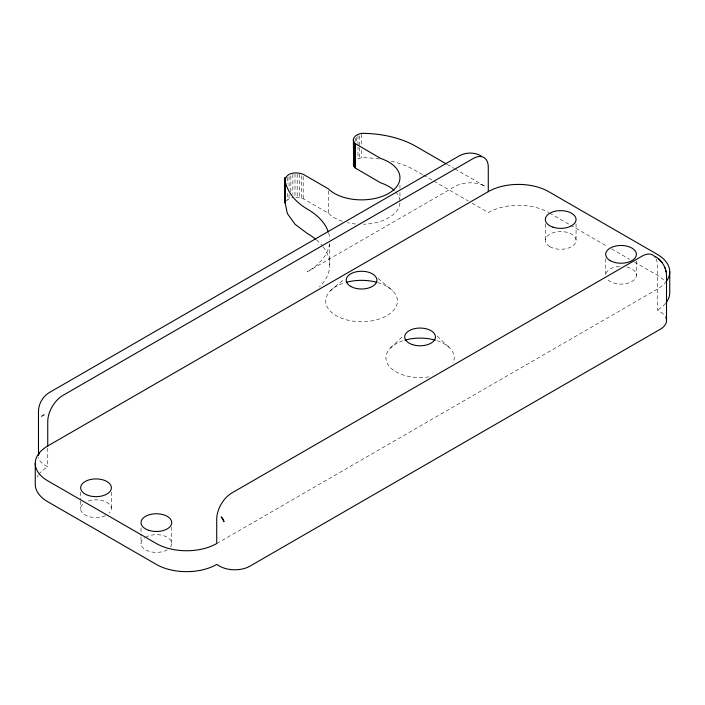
<?xml version="1.0" encoding="UTF-8"?>
<svg xmlns="http://www.w3.org/2000/svg" width="705" height="705" viewBox="0 0 705 705"><rect width="100%" height="100%" fill="white"/><g stroke="black" fill="none" stroke-linecap="round" stroke-linejoin="round"><path stroke-width="0.53" stroke-dasharray="3.52 2.64" d="M390.508 347.97L403.683 335.439M286.371 200.828L289.05 198.836L292.848 197.603M330.513 290.689L344.216 279.101M216.717 543.529L657.254 289.191A42.67 24.64 0 0 0 665.52 282.467M379.396 158.951A76.81 44.344 0 0 0 361.55 157.744L357.99 158.801L357.99 147.142M342.348 221.291A38.405 22.172 0 0 1 328.292 213.174L303.212 198.695L299.334 197.532L294.99 197.329L294.99 174.003M549.583 213.086L569.587 224.639M570.539 225.195L607.701 246.644M611.517 248.847L629.618 259.299M634.385 262.048L657.254 275.25A42.67 24.64 0 0 1 665.52 281.974M447.234 164.45L453.888 168.292M454.84 168.847L485.26 186.411A21.335 12.32 0 0 0 455.086 186.411L307.239 271.769A76.81 44.344 0 0 0 329.394 244.617M422.533 174.584L415.862 170.733A76.81 44.344 0 0 0 389.9 160.872M423.485 175.131L433.02 180.63M433.972 181.185L468.27 200.987M472.086 203.19L488.283 212.54A42.67 24.64 0 0 1 548.631 212.54M656.099 258.797A21.335 12.32 -60 0 1 657.254 264.798L657.254 310.094L660.268 311.839A21.335 12.32 0 0 1 665.388 316.589M38.81 474.447A42.67 24.64 0 0 1 47.746 466.877L44.732 465.133A21.335 12.32 0 0 1 38.563 457.492M378.083 278.422L392.597 290.689M437.267 336.17L449.667 347.97M636.404 260.947L636.404 275.25M605.683 258.753L605.683 275.25A15.36 8.865 0 0 1 621.043 266.384M576.055 223.908L576.055 240.414M545.335 223.908L545.335 240.414M399.955 185.124L399.955 188.305M399.955 192.544L399.955 201.022M361.55 134.408L361.55 145.018M361.55 150.315L361.55 157.744M359.691 135.915L359.691 146.517M359.691 147.583L359.691 158.184M357.99 135.475L357.99 146.076M356.501 137.316L356.501 141.555M355.258 138.224L355.258 141.405M329.737 243.595L329.737 264.798M328.292 190.905L328.292 213.174M303.212 176.426L303.212 198.695M301.37 175.73L301.37 197.999M299.334 174.206L299.334 197.532M297.184 173.976L297.184 197.312M292.848 174.276L292.848 194.421M290.839 175.845L290.839 191.751M289.05 176.576L289.05 189.293M289.05 194.598L289.05 198.836M287.543 177.493L287.543 183.855M287.543 193.39L287.543 199.753M171.738 527.023L171.738 543.529M141.009 528.124L141.009 535.826M141.009 536.928L141.009 543.529M111.39 492.187L111.39 508.684M80.661 492.187L80.661 499.88M80.661 500.982L80.661 508.684M47.746 448.177L47.746 466.877M428.931 376.867A34.148 19.714 0 0 1 388.129 364.776A34.148 19.714 0 0 1 404.978 340.145M437.162 340.753A34.148 19.714 0 0 1 453.077 362.925M377.651 282.546A35.84 20.692 0 0 1 389.883 313.716A35.84 20.692 0 0 1 334.54 314.642A35.84 20.692 0 0 1 343.626 283.11M323.225 246.935A76.81 44.344 0 0 1 319.444 286.97M316.404 239.832A76.81 44.344 0 0 1 322.529 246.054M328.671 233.047A76.81 44.344 0 0 1 329.72 239.365M399.92 203.049A38.405 22.172 0 0 1 363.551 224.225M355.54 223.987A38.405 22.172 0 0 1 347.38 222.692M395.611 191.839A38.405 22.172 0 0 1 399.629 199.189M665.52 303.37A42.67 24.64 0 0 1 657.254 310.094M37.145 477.038A42.67 24.64 0 0 1 38.202 475.302M145.512 537.254A15.36 8.865 0 0 1 165.181 536.267A15.36 8.865 0 0 1 170.293 547.274M167.235 549.803A15.36 8.865 0 0 1 145.997 550.067A15.36 8.865 0 0 1 144.604 537.827M88.345 501.008A15.36 8.865 0 0 1 106.887 502.418A15.36 8.865 0 0 1 109.328 513.125M105.38 515.725A15.36 8.865 0 0 1 85.895 515.355A15.36 8.865 0 0 1 82.723 504.251M626.921 267.054A15.36 8.865 0 0 1 631.662 281.656A15.36 8.865 0 0 1 606.608 278.281M549.838 246.68A15.36 8.865 0 0 0 575.536 242.705A15.36 8.865 0 0 0 556.721 231.848A15.36 8.865 0 0 0 549.838 246.68"/><path stroke-width="1.06" d="M394.077 190.297A38.405 22.172 0 0 0 380.753 182.886L355.487 168.151L353.76 166.063L353.355 139.379C354.095 135.642 358.219 134.02 361.55 133.351A76.81 44.344 0 0 1 415.862 146.34L446.283 163.904M353.355 139.379L353.76 141.679L355.487 143.767L380.753 158.493A38.405 22.172 0 0 1 388.711 193.373A38.405 22.172 0 0 1 328.292 188.781L303.212 174.302C297.448 171.923 287.711 172.029 285.225 178.867L285.225 203.26L287.358 213.562L295.034 224.26L307.239 233.443A76.81 44.344 0 0 1 315.576 239.145M41.569 416.285L44.256 414.725M655.227 257.255A21.335 12.32 -60 0 0 642.167 256.091L231.804 493.007A21.335 12.32 -60 0 0 216.717 519.136L216.717 543.529A42.67 24.64 0 0 1 156.369 543.529L47.746 480.81A42.67 24.64 0 0 1 47.746 445.974L488.283 191.637A42.67 24.64 0 0 1 548.631 191.637L657.254 254.346A42.67 24.64 0 0 1 666.19 281.621M481.136 155.902C474.439 152.174 466.269 152.174 459.51 155.734L49.147 392.65C42.679 396.721 38.599 403.806 38.484 411.464L38.484 455.333M655.562 256.611C662.092 260.638 666.401 267.847 666.516 275.584L666.516 320.546M661.986 262.392L658.602 258.823M285.225 203.26L284.741 202.088L284.741 177.695C285.948 191.452 295.606 202.22 307.239 209.05A76.81 44.344 0 0 1 328.345 232.007M665.467 269.645L666.119 271.848M664.727 267.133L665.053 268.27M353.355 163.763L353.39 164.926M669.75 271.769L669.75 292.672A42.67 24.64 0 0 1 666.19 302.524M488.283 191.637L488.283 167.244A21.335 12.32 -60 0 0 473.196 158.537L62.833 395.452A21.335 12.32 -60 0 0 47.746 421.581L47.746 445.974M355.487 143.767L355.487 168.151M354.465 142.762L354.465 167.155M353.76 141.679L353.76 166.063M285.587 177.616L285.587 179.74M35.25 463.397L35.25 484.3A42.67 24.64 0 0 0 47.746 501.722L156.369 564.432A42.67 24.64 0 0 0 216.717 564.432L219.74 566.177A21.335 12.32 0 0 0 249.914 566.177L660.268 329.253A21.335 12.32 0 0 0 665.793 317.356M404.978 340.145A34.148 19.714 0 0 1 435.205 340.145M346.393 282.282A35.84 20.692 0 0 1 376.708 282.282M38.563 455.351A21.335 12.32 0 0 1 39.207 453.236M223.926 521.568L221.238 516.906A5.384 3.111 60 0 1 223.926 521.568M412.407 344.604A15.36 8.865 0 0 0 435.452 336.919A15.36 8.865 0 0 0 412.407 329.244A15.36 8.865 0 0 0 412.407 344.604M350.693 286.397A15.36 8.865 0 0 0 376.391 282.423A15.36 8.865 0 0 0 357.576 271.566A15.36 8.865 0 0 0 350.693 286.397M610.178 260.621A15.36 8.865 0 0 0 635.884 256.646A15.36 8.865 0 0 0 617.069 245.781A15.36 8.865 0 0 0 610.178 260.621M553.02 227.186A15.36 8.865 0 0 0 576.055 219.511A15.36 8.865 0 0 0 553.02 211.826A15.36 8.865 0 0 0 553.02 227.186M88.345 495.465A15.36 8.865 0 0 0 111.39 487.781A15.36 8.865 0 0 0 88.345 480.105A15.36 8.865 0 0 0 88.345 495.465M148.693 530.301A15.36 8.865 0 0 0 171.738 522.625A15.36 8.865 0 0 0 148.693 514.941A15.36 8.865 0 0 0 148.693 530.301"/></g></svg>
